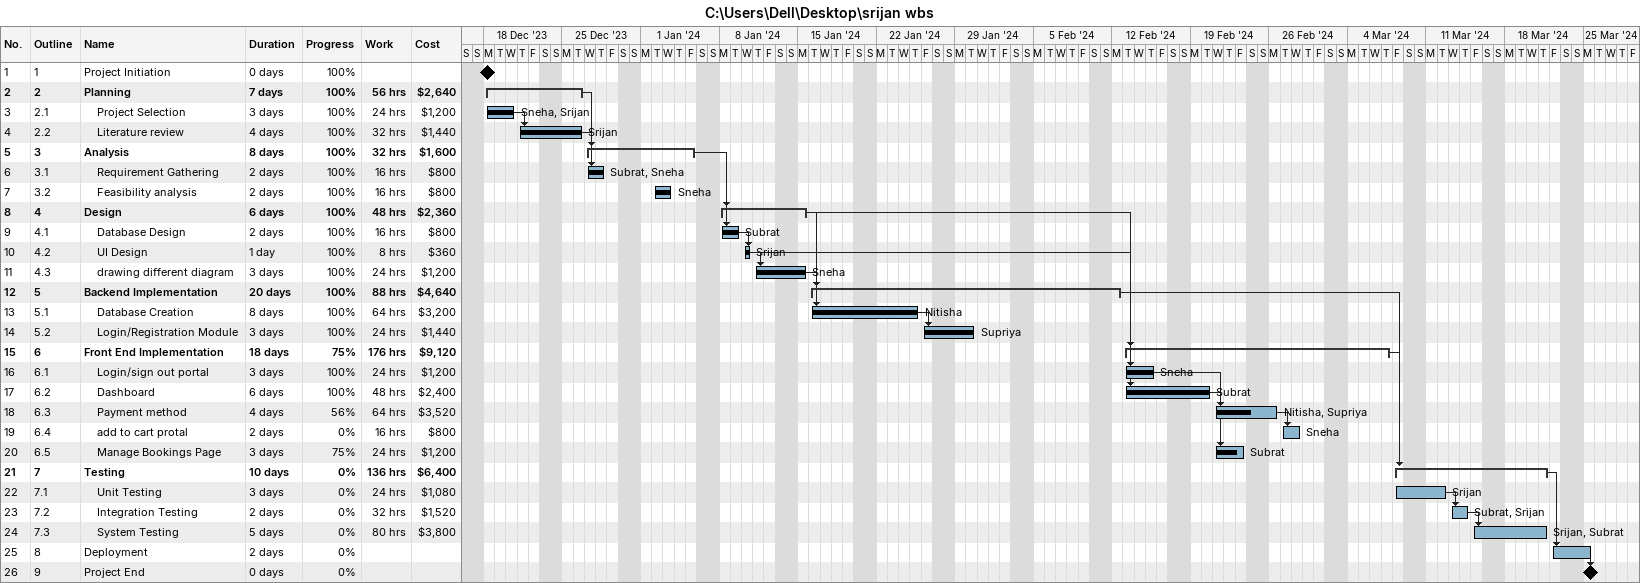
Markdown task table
C:\Users\Dell\Desktop\srijan wbs

| ID | WBS | Task | Duration | Start | Finish | Predecessors | Resources | % complete | Work (h) | Cost ($) |
|---|---|---|---|---|---|---|---|---|---|---|
| 1 | 1 | Project Initiation | 0d | 2023-12-18 | 2023-12-18 |  |  | 100 |  |  |
| 2 | 2 | **Planning** | 7d | 2023-12-18 | 2023-12-26 |  |  | 100 | 56 | 2640 |
| 3 | 2.1 | Project Selection | 3d | 2023-12-18 | 2023-12-20 |  | Sneha, Srijan | 100 | 24 | 1200 |
| 4 | 2.2 | Literature review | 4d | 2023-12-21 | 2023-12-26 | 3 | Srijan | 100 | 32 | 1440 |
| 5 | 3 | **Analysis** | 8d | 2023-12-27 | 2024-01-05 | 2 |  | 100 | 32 | 1600 |
| 6 | 3.1 | Requirement Gathering | 2d | 2023-12-27 | 2023-12-28 | 4 | Subrat, Sneha | 100 | 16 | 800 |
| 7 | 3.2 | Feasibility analysis | 2d | 2024-01-02 | 2024-01-03 |  | Sneha | 100 | 16 | 800 |
| 8 | 4 | **Design** | 6d | 2024-01-08 | 2024-01-15 | 5 |  | 100 | 48 | 2360 |
| 9 | 4.1 | Database Design | 2d | 2024-01-08 | 2024-01-09 | 5 | Subrat | 100 | 16 | 800 |
| 10 | 4.2 | UI Design | 1d | 2024-01-10 | 2024-01-10 | 9 | Srijan | 100 | 8 | 360 |
| 11 | 4.3 | drawing different diagram | 3d | 2024-01-11 | 2024-01-15 | 10 | Sneha | 100 | 24 | 1200 |
| 12 | 5 | **Backend Implementation** | 20d | 2024-01-16 | 2024-02-12 | 8 |  | 100 | 88 | 4640 |
| 13 | 5.1 | Database Creation | 8d | 2024-01-16 | 2024-01-25 | 11 | Nitisha | 100 | 64 | 3200 |
| 14 | 5.2 | Login/Registration Module | 3d | 2024-01-26 | 2024-01-30 | 13 | Supriya | 100 | 24 | 1440 |
| 15 | 6 | **Front End Implementation** | 18d | 2024-02-13 | 2024-03-07 | 8 |  | 75 | 176 | 9120 |
| 16 | 6.1 | Login/sign out portal | 3d | 2024-02-13 | 2024-02-15 | 10 | Sneha | 100 | 24 | 1200 |
| 17 | 6.2 | Dashboard | 6d | 2024-02-13 | 2024-02-20 | 10 | Subrat | 100 | 48 | 2400 |
| 18 | 6.3 | Payment method | 4d | 2024-02-21 | 2024-02-26 | 16, 17 | Nitisha, Supriya | 56 | 64 | 3520 |
| 19 | 6.4 | add to cart protal | 2d | 2024-02-27 | 2024-02-28 | 18 | Sneha | 0 | 16 | 800 |
| 20 | 6.5 | Manage Bookings Page | 3d | 2024-02-21 | 2024-02-23 | 16, 17 | Subrat | 75 | 24 | 1200 |
| 21 | 7 | **Testing** | 10d | 2024-03-08 | 2024-03-21 | 12, 15 |  | 0 | 136 | 6400 |
| 22 | 7.1 | Unit Testing | 3d | 2024-03-08 | 2024-03-12 |  | Srijan | 0 | 24 | 1080 |
| 23 | 7.2 | Integration Testing | 2d | 2024-03-13 | 2024-03-14 | 22 | Subrat, Srijan | 0 | 32 | 1520 |
| 24 | 7.3 | System Testing | 5d | 2024-03-15 | 2024-03-21 | 23 | Srijan, Subrat | 0 | 80 | 3800 |
| 25 | 8 | Deployment | 2d | 2024-03-22 | 2024-03-25 | 21 |  | 0 |  |  |
| 26 | 9 | Project End | 0d | 2024-03-25 | 2024-03-25 | 25 |  | 0 |  |  |
